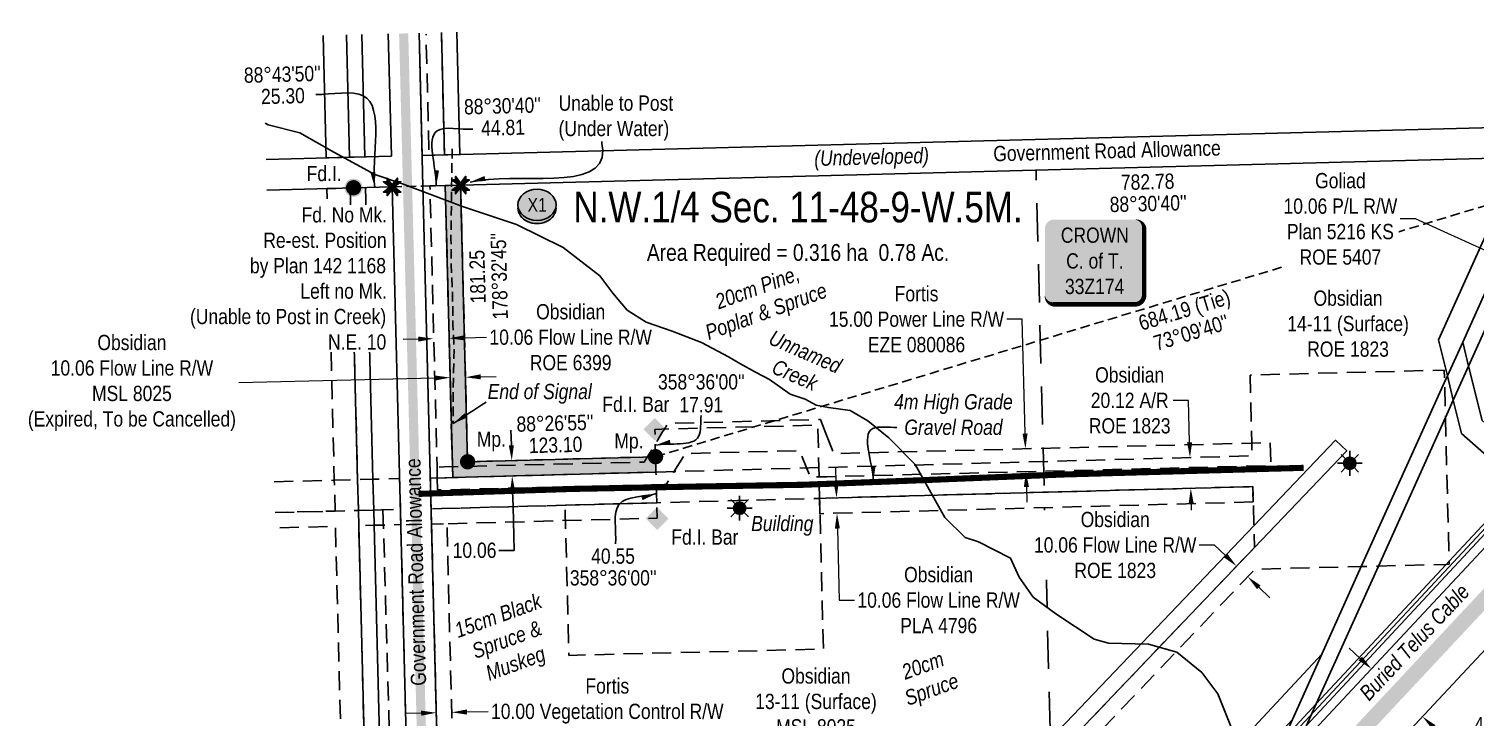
# Model space of a CAD drawing. Extents: x 618425 to 620399, y 5887713 to 5889669.
# Drawn here: x 618791 to 619737, y 5888323 to 5888773 of the extents above; entities that cross this region are included whole.
import ezdxf
from ezdxf.enums import TextEntityAlignment as Align

# ---------------------------------------------------------------- set-up
doc = ezdxf.new("R2010")
doc.units = 0
doc.header["$LTSCALE"] = 5
doc.header["$PDMODE"] = 34
doc.header["$PDSIZE"] = 0.03
for name, pattern in [('foc-ACCESSROAD', [3.75, 2.5, -1.25]), ('foc-FLOWLINE', [3.75, 2.5, -1.25]), ('foc-LSD', [8, 5, -3]), ('foc-TIELINE', [1.875, 1.25, -0.625]), ('UG_PIPE', [1.875, 1.25, -0.625])]:
    doc.linetypes.add(name, pattern=pattern)
doc.layers.get('Defpoints').update_dxf_attribs({"color": 9})
for name, color, linetype in [('AS-OWNER', 7, 'Continuous'), ('AS-PIPE-UG', 44, 'UG_PIPE'), ('AS-PIPE-UG-T', 44, 'Continuous'), ('AS-POWER', 104, 'foc-POWER'), ('AS-ROADS', 254, 'Continuous'), ('AS-TELUS', 224, 'foc-TEL'), ('C-FLOWLINE', 13, 'foc-FLOWLINE'), ('C-RW', 13, 'Continuous'), ('C-SYMBOL', 7, 'Continuous'), ('C-WS', 13, 'foc-ACCESSROAD'), ('C-WS-S', 8, 'Continuous'), ('F-EZE', 190, 'foc-FLOWLINE'), ('F-RW', 190, 'Continuous'), ('L-AREAREQUIRED', 7, 'Continuous'), ('L-BD', 7, 'Continuous'), ('L-MON', 1, 'Continuous'), ('L-ROAD-T', 7, 'Continuous'), ('L-SEC', 7, 'Continuous'), ('L-SECTION-LSD', 7, 'foc-LSD'), ('L-TIE', 7, 'foc-TIELINE'), ('L-TITLEDB', 4, 'Continuous'), ('L-TITLEDB-T', 4, 'Continuous'), ('P-CROSSINGS', 250, 'Continuous'), ('P-PROPOSED', 10, 'Continuous'), ('P-PROPOSED-H', 21, 'Continuous'), ('T-BUSH-T', 110, 'Continuous'), ('T-WATER', 160, 'Continuous'), ('T-WATER-T', 170, 'Continuous')]:
    doc.layers.add(name, color=color, linetype=linetype)
doc.layers.add('AS-STRUCTURE', color=7, linetype='Continuous', lineweight=30, true_color=0x595959)
doc.layers.add('AS-STRUCTURE-H', color=7, linetype='Continuous', true_color=0xa8a8a8)
doc.layers.add('AS-STRUCTURE-T', color=7, linetype='Continuous', true_color=0x454545)
for name, color, linetype, lineweight in [('C-FLOWLINE-T', 13, 'Continuous', 9), ('C-RW-T', 13, 'Continuous', 9), ('C-WS-T', 13, 'Continuous', 9), ('F-EZE-T', 190, 'Continuous', 9), ('F-RW-T', 190, 'Continuous', 9), ('T-TEXT', 48, 'Continuous', 18)]:
    doc.layers.add(name, color=color, linetype=linetype, lineweight=lineweight)
doc.styles.add('100L', font='ARIALN.TTF', dxfattribs={"height": 11})
doc.styles.add('175L', font='ARIALN.TTF', dxfattribs={"height": 20})
doc.styles.add('80', font='ARIALN.TTF', dxfattribs={"height": 10})
doc.styles.add('80CG', font='ARIALN.TTF', dxfattribs={"height": 10})
doc.styles.add('80L', font='ARIALN.TTF', dxfattribs={"height": 10})
doc.styles.add('80LS', font='ARIALNI.TTF', dxfattribs={"height": 10})
doc.styles.add('Crossing', font='ARIALN.TTF', dxfattribs={"height": 10})
doc.styles.add('foc-LtypeFont', font='ARIALN.TTF', dxfattribs={"height": 7.35})
doc.linetypes.add('foc-POWER', pattern='A,6,-1,["P",foc-LtypeFont,S=0.2,R=0,X=-0.625,Y=-0.75],-1.24,4', length=12.24)
doc.linetypes.add('foc-POWER-NOLINE', pattern='A,0,-4,["P",foc-LtypeFont,S=0.2,R=0,X=-0.625,Y=-0.75],-8.24', length=12.24)
doc.linetypes.add('foc-TEL', pattern='A,2,-1,["T",foc-LtypeFont,S=0.2,R=0,X=-0.425,Y=-0.75],-1.24,8', length=12.24)
doc.linetypes.add('foc-TOPO-flowdirection-NOLINE', pattern='A,0,[">",foc-LtypeFont,S=0.3,R=0,X=0,Y=-0.945],-20,[">",foc-LtypeFont,S=0.3,R=0,X=0,Y=-0.945],0', length=20)
doc.dimstyles.new('Compass 5 000', dxfattribs={"dimscale": 5, "dimtxt": 9, "dimasz": 2, "dimexe": 0.2, "dimexo": 0.0625, "dimgap": 0.5, "dimtad": 0, "dimtih": 1, "dimtoh": 1, "dimzin": 0, "dimdsep": 46, "dimtxsty": '80CG', "dimcen": 0.1, "dimse1": 1, "dimse2": 1, "dimclrd": 256, "dimclrt": 256, "dimaunit": 1, "dimadec": 4, "dimazin": 0, "dimtfac": 0.06, "dimtofl": 0, "dimtmove": 0, "dimatfit": 1, "dimfxl": 0.2, "dimtolj": 1, "dimtzin": 0, "dimlwd": -1, "dimarcsym": 0})

# ---------------------------------------------------------------- blocks, each defined once
blk = doc.blocks.new('*D427')
at = {"layer": 'C-FLOWLINE-T', "transparency": 16777216}
for p, q in [((619549.8, 5888529.93), (619539.8, 5888529.93)), ((619550.5, 5888502.51), (619549.8, 5888529.93)), ((619551.52, 5888462.4), (619551.77, 5888452.4))]:
    blk.add_line(p, q, dxfattribs=at)
for points in [[(619552.17, 5888502.56), (619548.83, 5888502.47), (619550.75, 5888492.52)], [(619553.19, 5888462.44), (619549.85, 5888462.35), (619551.27, 5888472.39)]]:
    blk.add_solid(points, dxfattribs=at)
at = {"layer": 'Defpoints', "color": 0, "transparency": 16777216}
for p in [(619550.75, 5888492.52), (619558.1, 5888492.7), (619558.62, 5888472.58)]:
    blk.add_point(p, dxfattribs=at)
at = {"layer": 'C-FLOWLINE-T', "transparency": 16777216, "insert": (619511.27, 5888529.93), "char_height": 10, "attachment_point": 5, "style": '80CG'}
blk.add_mtext('\\A1;Obsidian\\P20.12 A/R\\PROE 1823', dxfattribs=at)
blk = doc.blocks.new('*D428')
at = {"layer": 'C-FLOWLINE-T', "transparency": 16777216}
for p, q in [((619566.79, 5888435.26), (619556.79, 5888435.26)), ((619574.02, 5888428.35), (619566.79, 5888435.26)), ((619595.78, 5888407.59), (619603.02, 5888400.69))]:
    blk.add_line(p, q, dxfattribs=at)
for points in [[(619575.17, 5888429.56), (619572.87, 5888427.15), (619581.26, 5888421.45)], [(619596.93, 5888408.8), (619594.63, 5888406.38), (619588.55, 5888414.49)]]:
    blk.add_solid(points, dxfattribs=at)
at = {"layer": 'Defpoints', "color": 0, "transparency": 16777216}
for p in [(619581.26, 5888421.45), (619540.68, 5888378.92), (619547.97, 5888371.96)]:
    blk.add_point(p, dxfattribs=at)
at = {"layer": 'C-FLOWLINE-T', "transparency": 16777216, "insert": (619501.79, 5888435.26), "char_height": 10, "attachment_point": 5, "style": '80CG', "bg_fill": 3, "box_fill_scale": 1.1, "bg_fill_color": 256, "bg_fill_true_color": 13158600, "bg_fill_transparency": 0}
blk.add_mtext('\\A1;Obsidian\\P10.06 Flow Line R/W\\PROE 1823', dxfattribs=at)
blk = doc.blocks.new('*D438')
at = {"layer": 'Defpoints', "color": 0, "transparency": 16777216}
for p in [(619067.49, 5888325.7), (619059.83, 5888232.81), (619069.84, 5888233.06)]:
    blk.add_point(p, dxfattribs=at)
at = {"layer": 'F-EZE-T', "transparency": 16777216}
for p, q in [((619047.49, 5888325.19), (619037.49, 5888324.94)), ((619077.48, 5888325.95), (619091.41, 5888326.3))]:
    blk.add_line(p, q, dxfattribs=at)
for points in [[(619047.44, 5888326.86), (619047.53, 5888323.52), (619057.48, 5888325.44)], [(619077.44, 5888327.62), (619077.52, 5888324.28), (619067.49, 5888325.7)]]:
    blk.add_solid(points, dxfattribs=at)
at = {"layer": 'F-EZE-T', "transparency": 16777216, "insert": (619169.34, 5888326.3), "char_height": 10, "attachment_point": 5, "style": '80CG', "bg_fill": 3, "box_fill_scale": 1.1, "bg_fill_color": 256, "bg_fill_true_color": 13158600, "bg_fill_transparency": 0}
blk.add_mtext('\\A1;Fortis\\P10.00 Vegetation Control R/W\\PEZE 870566', dxfattribs=at)
blk = doc.blocks.new('*D440')
at = {"layer": 'Defpoints', "color": 0, "transparency": 16777216}
for p in [(619383.78, 5888496.78), (619443.02, 5888498.26), (619384.16, 5888481.79)]:
    blk.add_point(p, dxfattribs=at)
at = {"layer": 'F-RW-T', "transparency": 16777216}
for p, q in [((619440.9, 5888583.07), (619430.9, 5888583.07)), ((619442.77, 5888508.25), (619440.9, 5888583.07)), ((619443.64, 5888473.27), (619443.89, 5888463.27))]:
    blk.add_line(p, q, dxfattribs=at)
for points in [[(619444.44, 5888508.3), (619441.1, 5888508.21), (619443.02, 5888498.26)], [(619445.31, 5888473.31), (619441.98, 5888473.23), (619443.39, 5888483.27)]]:
    blk.add_solid(points, dxfattribs=at)
at = {"layer": 'F-RW-T', "transparency": 16777216, "insert": (619371.76, 5888583.07), "char_height": 10, "attachment_point": 5, "style": '80CG'}
blk.add_mtext('\\A1;Fortis\\P15.00 Power Line R/W\\PEZE 080086', dxfattribs=at)
blk = doc.blocks.new('*D441')
at = {"layer": 'Defpoints', "color": 0, "transparency": 16777216}
for p in [(619754.25, 5888623.5), (619735.94, 5888582.92), (619745.08, 5888578.8)]:
    blk.add_point(p, dxfattribs=at)
at = {"layer": 'F-RW-T', "transparency": 16777216}
for p, q in [((619698.28, 5888648.76), (619688.28, 5888648.76)), ((619745.13, 5888627.62), (619698.28, 5888648.76)), ((619772.5, 5888615.27), (619781.62, 5888611.15))]:
    blk.add_line(p, q, dxfattribs=at)
for points in [[(619745.82, 5888629.14), (619744.45, 5888626.1), (619754.25, 5888623.5)], [(619773.19, 5888616.79), (619771.82, 5888613.75), (619763.39, 5888619.38)]]:
    blk.add_solid(points, dxfattribs=at)
at = {"layer": 'F-RW-T', "transparency": 16777216, "insert": (619649.19, 5888648.76), "char_height": 10, "attachment_point": 5, "style": '80CG', "bg_fill": 3, "box_fill_scale": 1.1, "bg_fill_color": 256, "bg_fill_true_color": 13158600, "bg_fill_transparency": 0}
blk.add_mtext('\\A1;Goliad\\P10.06 P/L R/W\\PPlan 5216 KS\\PROE 5407', dxfattribs=at)
blk = doc.blocks.new('*U455')
h = blk.add_hatch(color=255)
edge = h.paths.add_edge_path()
edge.add_line((-26.5, -28.5), (26.5, -28.5))
edge.add_arc((26.5, -22.5), 6, 270, 360)
edge.add_line((32.5, -22.5), (32.5, 21))
edge.add_arc((26.5, 21), 6, 0, 90)
edge.add_line((26.5, 27), (-26.5, 27))
edge.add_arc((-26.5, 21), 6, 90, 180)
edge.add_line((-32.5, 21), (-32.5, -22.5))
edge.add_arc((-26.5, -22.5), 6, 180, 270)
at = {"color": 14, "flags": 128}
blk.add_lwpolyline([(-26.5, -28.5, 3, 3, 0), (26.5, -28.5, 3, 3, 0.414214), (32.5, -22.5, 3, 3, 0), (32.5, 21, 3, 0, 0.414214), (26.5, 27, 0, 0, 0), (-26.5, 27, 0, 0, 0.414214), (-32.5, 21, 0, 0, 0), (-32.5, -22.5, 0, 3, 0.414214)], format="xyseb", close=True, dxfattribs=at)
at = {"color": 14, "style": '80'}
blk.add_attdef('ENTER_TEXT_001', (-26.85, -4.92), '', height=10, dxfattribs=at)
blk = doc.blocks.new('*D452')
at = {"layer": 'C-FLOWLINE-T', "transparency": 16777216}
for p, q in [((619045.62, 5888570.09), (619035.62, 5888569.83)), ((619075.81, 5888570.9), (619090.37, 5888571.28))]:
    blk.add_line(p, q, dxfattribs=at)
for points in [[(619045.57, 5888571.76), (619045.66, 5888568.43), (619055.61, 5888570.36)], [(619075.76, 5888572.56), (619075.85, 5888569.23), (619065.81, 5888570.63)]]:
    blk.add_solid(points, dxfattribs=at)
at = {"layer": 'Defpoints', "color": 0, "transparency": 16777216}
for p in [(619065.81, 5888570.63), (619055.75, 5888565.21), (619065.95, 5888565.48)]:
    blk.add_point(p, dxfattribs=at)
at = {"layer": 'C-FLOWLINE-T', "transparency": 16777216, "insert": (619145.37, 5888571.28), "char_height": 10, "attachment_point": 5, "style": '80CG'}
blk.add_mtext('\\A1;Obsidian\\P10.06 Flow Line R/W\\PROE 6399', dxfattribs=at)
blk = doc.blocks.new('PLIA')
at = {"color": 255, "const_width": 1}
blk.add_lwpolyline([(-0.5, 0, 1), (0.5, 0, 1)], format="xyb", close=True, dxfattribs=at)
blk = doc.blocks.new('PLIAA')
blk.add_blockref('PLIA', (0, 0))
blk = doc.blocks.new('PLIB')
at = {"color": 1}
blk.add_circle((0, 0), 0.8, dxfattribs=at)
blk = doc.blocks.new('PLIBB')
blk.add_blockref('PLIB', (0, 0))
blk = doc.blocks.new('PLICC')
for name in ['PLIAA', 'PLIBB']:
    blk.add_blockref(name, (0, 0))
blk = doc.blocks.new('PLI')
blk.add_blockref('PLICC', (0, 0))
blk = doc.blocks.new('TEMP')
h = blk.add_hatch(color=255)
h.dxf.hatch_style = 1
h.paths.add_polyline_path([(0, 0.25), (-0.67, 1.15), (-0.67, 0.67), (-1.15, 0.67), (-0.25, 0), (-1.15, -0.67), (-0.67, -0.67), (-0.67, -1.15), (0, -0.25), (0.67, -1.15), (0.67, -0.67), (1.15, -0.67), (0.25, 0), (1.15, 0.67), (0.67, 0.67), (0.67, 1.15)])
h.paths.add_polyline_path([(0.57, 0.85), (0.57, 0.57), (0.85, 0.57), (0.08, 0), (0.85, -0.57), (0.57, -0.57), (0.57, -0.85), (0, -0.08), (-0.57, -0.85), (-0.57, -0.57), (-0.85, -0.57), (-0.08, 0), (-0.85, 0.57), (-0.57, 0.57), (-0.57, 0.85), (0, 0.08)], flags=16)
h = blk.add_hatch(color=1)
h.dxf.hatch_style = 1
h.paths.add_polyline_path([(0, 0.08), (-0.57, 0.85), (-0.57, 0.57), (-0.85, 0.57), (-0.08, 0), (-0.85, -0.57), (-0.57, -0.57), (-0.57, -0.85), (0, -0.08), (0.57, -0.85), (0.57, -0.57), (0.85, -0.57), (0.08, 0), (0.85, 0.57), (0.57, 0.57), (0.57, 0.85)])
at = {"color": 1}
for p, q in [((-0.08, 0), (0.08, 0)), ((0, 0.08), (0, -0.08))]:
    blk.add_line(p, q, dxfattribs=at)
at = {"color": 255, "flags": 128}
blk.add_lwpolyline([(-0.25, 0), (-1.15, 0.67), (-0.67, 0.67), (-0.67, 1.15), (0, 0.25), (0.67, 1.15), (0.67, 0.67), (1.15, 0.67), (0.25, 0), (1.15, -0.67), (0.67, -0.67), (0.67, -1.15), (0, -0.25), (-0.67, -1.15), (-0.67, -0.67), (-1.15, -0.67)], close=True, dxfattribs=at)
at = {"color": 1, "flags": 128}
blk.add_lwpolyline([(-0.08, 0), (-0.85, 0.57), (-0.57, 0.57), (-0.57, 0.85), (0, 0.08), (0.57, 0.85), (0.57, 0.57), (0.85, 0.57), (0.08, 0), (0.85, -0.57), (0.57, -0.57), (0.57, -0.85), (0, -0.08), (-0.57, -0.85), (-0.57, -0.57), (-0.85, -0.57)], close=True, dxfattribs=at)
blk = doc.blocks.new('SMONA')
blk.add_hatch(color=255).paths.add_polyline_path([(0, -1.49), (1.49, 0), (0, 1.49), (-1.49, 0)])
blk = doc.blocks.new('SMONAA')
blk.add_blockref('SMONA', (0, 0))
blk = doc.blocks.new('SMONB')
at = {"color": 1}
blk.add_solid([(0, 1.2), (1.2, 0), (-1.2, 0), (0, -1.2)], dxfattribs=at)
blk = doc.blocks.new('SMONBB')
blk.add_blockref('SMONB', (0, 0))
blk = doc.blocks.new('SMONCC')
for name in ['SMONAA', 'SMONBB']:
    blk.add_blockref(name, (0, 0))
blk = doc.blocks.new('FDIBAR')
blk.add_blockref('SMONCC', (0, 0))
blk = doc.blocks.new('*D456')
at = {"layer": 'Defpoints', "color": 0, "transparency": 16777216}
for p in [(619687.02, 5888372.86), (619720.47, 5888341.6), (619702.99, 5888322.89)]:
    blk.add_point(p, dxfattribs=at)
at = {"layer": 'L-TITLEDB-T', "transparency": 16777216}
for p, q in [((619662.22, 5888360.98), (619654.92, 5888367.81)), ((619710.29, 5888316.06), (619717.6, 5888309.24)), ((619717.6, 5888309.24), (619727.6, 5888309.24))]:
    blk.add_line(p, q, dxfattribs=at)
for points in [[(619663.36, 5888362.2), (619661.09, 5888359.76), (619669.53, 5888354.15)], [(619711.43, 5888317.28), (619709.15, 5888314.85), (619702.99, 5888322.89)]]:
    blk.add_solid(points, dxfattribs=at)
at = {"layer": 'L-TITLEDB-T', "transparency": 16777216, "insert": (619766.35, 5888309.24), "char_height": 10, "attachment_point": 5, "style": '80CG'}
blk.add_mtext('\\A1;45.72 Road\\PPlan 772 2299', dxfattribs=at)
blk = doc.blocks.new('*D458')
at = {"layer": 'Defpoints', "color": 0, "transparency": 16777216}
for p in [(619105.32, 5888490.51), (619105.59, 5888480.46), (619107.08, 5888480.5)]:
    blk.add_point(p, dxfattribs=at)
at = {"layer": 'L-TITLEDB-T', "transparency": 16777216}
for p, q in [((619106.54, 5888500.55), (619106.27, 5888510.55)), ((619107.35, 5888470.51), (619107.62, 5888460.51)), ((619108.4, 5888431.76), (619107.62, 5888460.51)), ((619098.4, 5888431.76), (619108.4, 5888431.76))]:
    blk.add_line(p, q, dxfattribs=at)
for points in [[(619108.2, 5888500.6), (619104.87, 5888500.51), (619106.81, 5888490.55)], [(619109.02, 5888470.55), (619105.68, 5888470.46), (619107.08, 5888480.5)]]:
    blk.add_solid(points, dxfattribs=at)
at = {"layer": 'L-TITLEDB-T', "transparency": 16777216, "insert": (619082.45, 5888431.76), "char_height": 10, "attachment_point": 5, "style": '80CG'}
blk.add_mtext('\\A1;10.06', dxfattribs=at)
blk = doc.blocks.new('xing2')
h = blk.add_hatch(color=50)
h.dxf.hatch_style = 1
edge = h.paths.add_edge_path()
edge.add_ellipse((0, 0), major_axis=(-12.5, 0), ratio=0.816297, start_angle=0, end_angle=360)
h = blk.add_hatch(color=250)
h.dxf.hatch_style = 1
edge = h.paths.add_edge_path()
edge.add_ellipse((0, -2.05), major_axis=(-12.5, 0), ratio=0.816297, start_angle=0, end_angle=180)
edge.add_line((12.5, -2.05), (12.5, 0))
edge.add_ellipse((0, 0), major_axis=(-12.5, 0), ratio=0.816297, start_angle=0, end_angle=180, ccw=False)
edge.add_line((-12.5, 0), (-12.5, -2.05))
at = {"color": 250}
blk.add_ellipse((0, 0), major_axis=(-12.5, 0), ratio=0.816297, dxfattribs=at)
blk.add_ellipse((0, -2.05), major_axis=(-12.5, 0), ratio=0.816297, start_param=0, end_param=3.141593, dxfattribs=at)
at = {"color": 250, "style": 'Crossing'}
blk.add_attdef('CROSSING', text='', height=9, dxfattribs=at).set_placement((0.09, 0.02), align=Align.MIDDLE_CENTER)
at = {"color": 250, "style": 'Crossing', "flags": 1}
for tag, p in [('OWNER', (0.09, -12.49)), ('DESCRIPTION', (0.09, -25.77)), ('LOCATION', (0.09, -39.3)), ('DWG_REF', (0.09, -52.84))]:
    blk.add_attdef(tag, text='', height=9, dxfattribs=at).set_placement(p, align=Align.MIDDLE_CENTER)
blk = doc.blocks.new('*D479')
at = {"layer": 'C-RW-T', "transparency": 16777216}
for p, q in [((619319.12, 5888476.13), (619318.85, 5888486.12)), ((619319.94, 5888446.08), (619321.21, 5888399.15)), ((619321.21, 5888399.15), (619331.21, 5888399.15))]:
    blk.add_line(p, q, dxfattribs=at)
for points in [[(619320.79, 5888476.17), (619317.46, 5888476.08), (619319.39, 5888466.13)], [(619321.6, 5888446.13), (619318.27, 5888446.04), (619319.67, 5888456.08)]]:
    blk.add_solid(points, dxfattribs=at)
at = {"layer": 'Defpoints', "color": 0, "transparency": 16777216}
for p in [(619341.49, 5888466.73), (619319.67, 5888456.08), (619341.76, 5888456.68)]:
    blk.add_point(p, dxfattribs=at)
at = {"layer": 'C-RW-T', "transparency": 16777216, "insert": (619386.21, 5888399.15), "char_height": 10, "attachment_point": 5, "style": '80CG'}
blk.add_mtext('\\A1;Obsidian\\P10.06 Flow Line R/W\\PPLA 4796', dxfattribs=at)
blk = doc.blocks.new('*D480')
at = {"layer": 'C-WS-T', "transparency": 16777216}
for p, q in [((619056.47, 5888544.61), (618928.11, 5888541.35)), ((619086.52, 5888545.38), (619096.52, 5888545.63))]:
    blk.add_line(p, q, dxfattribs=at)
for points in [[(619056.43, 5888546.28), (619056.52, 5888542.95), (619066.47, 5888544.87)], [(619086.48, 5888547.04), (619086.56, 5888543.71), (619076.52, 5888545.12)]]:
    blk.add_solid(points, dxfattribs=at)
at = {"layer": 'Defpoints', "color": 0, "transparency": 16777216}
for p in [(619066.3, 5888551.8), (619076.35, 5888552.05), (619066.47, 5888544.87)]:
    blk.add_point(p, dxfattribs=at)
at = {"layer": 'C-WS-T', "transparency": 16777216, "insert": (618858.17, 5888541.35), "char_height": 10, "attachment_point": 5, "style": '80CG'}
blk.add_mtext('\\A1;Obsidian\\P10.06 Flow Line R/W\\PMSL 8025\\P(Expired, To be Cancelled)', dxfattribs=at)
blk = doc.blocks.new('GAS')
h = blk.add_hatch(color=255)
h.dxf.hatch_style = 1
edge = h.paths.add_edge_path()
edge.add_arc((0, 0), 0.9, 0, 360)
for p, q in [((-0.81, 0), (-1.62, 0)), ((-0.57, 0.57), (-1.14, 1.14)), ((0, 0.81), (0, 1.62)), ((0.57, 0.57), (1.14, 1.14)), ((1.62, 0), (0.81, 0)), ((-0.57, -0.57), (-1.14, -1.14)), ((0, -0.81), (0, -1.62)), ((1.14, -1.14), (0.57, -0.57))]:
    blk.add_line(p, q)
blk.add_circle((0, 0), 0.8)
blk = doc.blocks.new('fdia')
at = {"color": 255, "const_width": 1}
blk.add_lwpolyline([(-0.5, 0, 1), (0.5, 0, 1)], format="xyb", close=True, dxfattribs=at)
blk = doc.blocks.new('Fdiaa')
blk.add_blockref('fdia', (0, 0))
blk = doc.blocks.new('fdib')
at = {"color": 1, "const_width": 1.6}
blk.add_lwpolyline([(-0.4, 0, 1), (0.4, 0, 1)], format="xyb", close=True, dxfattribs=at)
at = {"color": 1}
blk.add_circle((0, 0), 0.8, dxfattribs=at)
blk = doc.blocks.new('Fdibb')
blk.add_blockref('fdib', (0, 0))
blk = doc.blocks.new('fdicc')
for name in ['Fdibb', 'Fdiaa']:
    blk.add_blockref(name, (0, 0))
blk = doc.blocks.new('FDI')
blk.add_blockref('fdicc', (0, 0))

msp = doc.modelspace()

# ---------------------------------------------------------------- hatches: boundary and pattern name
at = {"layer": 'AS-STRUCTURE-H'}
h = msp.add_hatch(color=256, dxfattribs=at)
h.dxf.hatch_style = 1
h.paths.add_polyline_path([(619254.747, 5888457.57), (619253.99, 5888460.506), (619256.896, 5888461.197), (619257.653, 5888458.261)])
at = {"layer": 'P-PROPOSED-H'}
h = msp.add_hatch(color=256, dxfattribs=at)
h.dxf.hatch_style = 1
h.paths.add_polyline_path([(619063.279, 5888670.643), (619068.132, 5888479.447), (619201.188, 5888483.051), (619200.943, 5888493.104), (619077.929, 5888489.773), (619073.332, 5888670.904)])

# ---------------------------------------------------------------- linework, layer by layer
at = {"layer": 'AS-PIPE-UG', "flags": 128}
msp.add_lwpolyline([(619067.771, 5888694.672), (619066.978, 5888635.766), (619067.235, 5888618.634), (619068.07, 5888598.422), (619068.319, 5888579.447), (619069.038, 5888563.764), (619068.642, 5888549.04), (619068.482, 5888536.794), (619068.343, 5888517.529), (619068.538, 5888514.745)], dxfattribs=at)
at = {"layer": 'AS-POWER', "linetype": 'foc-POWER-NOLINE', "flags": 128}
msp.add_lwpolyline([(619071.591, 5887766.792), (619069.077, 5887865.833), (619048.659, 5888670.263), (619046.103, 5888770.448)], dxfattribs=at)
at = {"layer": 'AS-ROADS', "flags": 128}
for points, const_width in [([(619036.051, 5888770.169), (619038.083, 5888690.102), (619059.022, 5887865.662), (619061.539, 5887766.525)], 5.998), ([(619153.516, 5887768.918), (619234.04, 5887855.123), (619307.283, 5887933.233), (619317.547, 5887944.204), (619413.362, 5888046.465), (619442.458, 5888077.524), (619452.1, 5888087.819), (619491.571, 5888129.965), (619500.931, 5888139.981), (619511.556, 5888151.333), (619614.972, 5888262.279), (619636.271, 5888285.135), (619792.092, 5888451.78), (619802.367, 5888462.769), (619873.71, 5888539.057), (619955.396, 5888626.399)], 9.993), ([(619045.749, 5888468.736), (619145.628, 5888471.975), (619223.061, 5888473.476), (619297.355, 5888474.702), (619366.612, 5888477.36), (619468.163, 5888481.462), (619625.088, 5888485.809)], 4)]:
    msp.add_lwpolyline(points, dxfattribs=dict(at, const_width=const_width))
at = {"layer": 'AS-STRUCTURE', "flags": 128}
msp.add_lwpolyline([(619254.747, 5888457.57), (619253.99, 5888460.506), (619256.896, 5888461.197), (619257.653, 5888458.261)], close=True, dxfattribs=at)
at = {"layer": 'AS-TELUS', "flags": 128}
msp.add_lwpolyline([(619110.618, 5887767.805), (619121.466, 5887779.395), (619204.789, 5887868.666), (619284.984, 5887954.196), (619383.961, 5888059.945), (619480.386, 5888162.978), (619613.77, 5888306.537), (619768.632, 5888472.789), (619858.443, 5888569.353), (619954.262, 5888672.259)], dxfattribs=at)
at = {"layer": 'C-FLOWLINE', "flags": 128}
for points in [[(619060.735, 5888770.839), (619062.768, 5888690.749), (619052.715, 5888690.488), (619050.706, 5888769.656)], [(618951.83, 5888456.529), (618991.155, 5888457.527), (618990.644, 5888477.652), (618985.799, 5888668.629), (619001.052, 5888669.025), (619005.889, 5888478.039), (619006.399, 5888457.915), (619016.452, 5888458.169), (619021.631, 5888458.301), (619033.912, 5888458.613), (619034.166, 5888448.609), (619021.885, 5888448.298), (619016.706, 5888448.164), (619006.652, 5888447.904), (619016.05, 5888076.821), (619016.56, 5888056.695), (619019.471, 5887941.771), (619004.227, 5887941.387), (619001.57, 5888046.307), (619001.317, 5888056.309), (619000.807, 5888076.433), (618991.409, 5888447.51), (618952.085, 5888446.493)]]:
    msp.add_lwpolyline(points, dxfattribs=at)
for points in [[(619067.946, 5888486.763), (619068.132, 5888479.447), (619058.079, 5888479.175), (619057.892, 5888486.522), (619053.226, 5888670.382), (619063.279, 5888670.643), (619067.946, 5888486.763)], [(619592.139, 5888463.458), (619308.532, 5888455.778), (619308.301, 5888465.831), (619591.867, 5888473.511), (619592.139, 5888463.458)], [(619062.06, 5888449.103), (619054.278, 5888448.892), (619054.023, 5888458.945), (619201.68, 5888462.944), (619201.925, 5888452.891), (619062.06, 5888449.103)]]:
    msp.add_lwpolyline(points, close=True, dxfattribs=at)
at = {"layer": 'C-RW'}
for points in [[(618998.558, 5888769.187), (619000.552, 5888689.118), (618985.308, 5888688.75), (618983.315, 5888768.782)], [(619070.807, 5888771.107), (619072.838, 5888691.011), (619062.768, 5888690.749), (619060.735, 5888770.839)]]:
    msp.add_lwpolyline(points, dxfattribs=at)
msp.add_lwpolyline([(619276.672, 5888052.082), (619268.733, 5888049.07), (619268.466, 5888059.563), (619296.494, 5888137.487), (619592.588, 5888447.813), (619646.093, 5888503.891), (619653.328, 5888496.987), (619592.897, 5888433.651), (619310.663, 5888137.844), (619305.186, 5888132.102), (619276.672, 5888052.082)], close=True, dxfattribs=at)
at = {"layer": 'C-WS', "flags": 128}
for points in [[(619073.332, 5888670.904), (619077.929, 5888489.773), (619200.943, 5888493.104), (619200.505, 5888511.004), (619307.109, 5888513.758), (619310.755, 5888367.142), (619144.166, 5888363.034), (619141.693, 5888461.319), (619201.68, 5888462.944), (619201.188, 5888483.051), (619068.132, 5888479.447), (619063.279, 5888670.643), (619073.332, 5888670.904)], [(619717.953, 5888518.723), (619720.341, 5888424.645), (619720.392, 5888422.647), (619718.433, 5888422.597), (619674.047, 5888421.47), (619662.879, 5888421.187), (619593.258, 5888419.421), (619324.894, 5888138.205), (619310.663, 5888137.844), (619592.897, 5888433.651), (619592.588, 5888447.813), (619592.155, 5888462.861), (619591.867, 5888473.511), (619308.301, 5888465.831), (619201.68, 5888462.944), (619054.023, 5888458.945), (619053.512, 5888479.052), (619201.188, 5888483.051), (619307.801, 5888485.938), (619591.374, 5888493.618), (619591.157, 5888502.206), (619590.031, 5888546.553), (619717.165, 5888549.78), (619717.366, 5888541.864), (619717.953, 5888518.723)]]:
    msp.add_lwpolyline(points, close=True, dxfattribs=at)
msp.add_lwpolyline([(618951.32, 5888476.654), (618990.644, 5888477.652), (619005.889, 5888478.039), (619015.942, 5888478.294), (619033.401, 5888478.737), (619033.911, 5888458.661), (619043.586, 5888077.472), (619033.338, 5888077.252), (619022.509, 5888458.328), (619016.452, 5888458.169), (619006.399, 5888457.915), (618991.155, 5888457.527), (618951.83, 5888456.529)], dxfattribs=at)
at = {"layer": 'F-EZE', "flags": 128}
for points in [[(619312.359, 5888508.348), (619317.58, 5888495.122), (619598.024, 5888502.131), (619603.279, 5888502.263), (619603.653, 5888487.274), (619313.083, 5888480.009), (619302.158, 5888479.736), (619299.922, 5888485.402), (619295.317, 5888497.069), (619220.346, 5888495.177), (619212.99, 5888483.2), (619207.892, 5888474.901), (619206.494, 5888474.867), (619058.279, 5888471.297), (619058.079, 5888479.175), (619057.898, 5888486.287), (619062.564, 5888486.399), (619072.855, 5888486.647), (619193.428, 5888489.551), (619195.429, 5888492.81), (619205.564, 5888509.312), (619206.714, 5888511.184), (619208.99, 5888514.89), (619308.782, 5888517.408), (619310.133, 5888513.986), (619312.359, 5888508.348)], [(619073.77, 5888077.981), (619063.7, 5888077.726), (619054.278, 5888448.892), (619064.354, 5888449.147), (619073.77, 5888077.981)]]:
    msp.add_lwpolyline(points, close=True, dxfattribs=at)
at = {"layer": 'F-RW'}
for points in [[(619008.608, 5888769.454), (619010.606, 5888689.384), (619000.552, 5888689.142), (618998.558, 5888769.187)], [(619016.05, 5888076.821), (619006.652, 5888447.904), (619006.399, 5888457.915), (619005.889, 5888478.039), (619001.052, 5888669.025), (619011.105, 5888669.287), (619015.942, 5888478.294), (619016.452, 5888458.169), (619016.706, 5888448.164), (619026.104, 5888077.077)]]:
    msp.add_lwpolyline(points, dxfattribs=at)
for points in [[(619619.566, 5888300.728), (619598.256, 5888277.86), (619605.517, 5888293.98), (619611.939, 5888308.24), (619617.748, 5888321.135), (619636.967, 5888363.799), (619662.879, 5888421.187), (619717.366, 5888541.864), (619719.211, 5888545.953), (619729.228, 5888568.051), (619784.16, 5888689.805), (619795.314, 5888690.089), (619733.142, 5888552.364), (619723.102, 5888530.127), (619717.953, 5888518.723), (619674.047, 5888421.47), (619633.337, 5888331.303), (619626.915, 5888317.043), (619619.566, 5888300.728)], [(619785.676, 5888478.376), (619775.4, 5888467.388), (619770.593, 5888471.36), (619766.803, 5888474.493), (619728.459, 5888508.34), (619723.102, 5888530.127), (619719.211, 5888545.953), (619713.455, 5888569.524), (619767.492, 5888689.382), (619784.16, 5888689.805), (619729.228, 5888568.051), (619733.142, 5888552.364), (619742.036, 5888516.715), (619777.22, 5888485.806), (619780.973, 5888482.509), (619785.676, 5888478.376)], [(619494.857, 5888166.932), (619484.235, 5888155.584), (619481.288, 5888160.303), (619478.557, 5888164.683), (619467.73, 5888181.977), (619636.967, 5888363.799), (619617.748, 5888321.135), (619486.568, 5888180.148), (619489.169, 5888176.013), (619491.907, 5888171.627), (619494.857, 5888166.932)]]:
    msp.add_lwpolyline(points, close=True, dxfattribs=at)
at = {"layer": 'F-RW', "flags": 128}
for points in [[(619107.122, 5887767.715), (619108.641, 5887769.339), (619119.639, 5887781.102), (619202.963, 5887870.374), (619283.161, 5887955.906), (619293.428, 5887966.875), (619382.135, 5888061.654), (619411.209, 5888092.719), (619420.842, 5888103.012), (619478.557, 5888164.683), (619489.169, 5888176.013), (619611.939, 5888308.24), (619633.337, 5888331.303), (619718.433, 5888422.597), (619720.341, 5888424.645), (619766.803, 5888474.493), (619777.22, 5888485.806), (619856.612, 5888571.056), (619954.173, 5888675.833)], [(619954.35, 5888668.702), (619856.789, 5888563.939), (619780.973, 5888482.509), (619770.593, 5888471.36), (619626.915, 5888317.043), (619605.517, 5888293.98), (619502.666, 5888183.129), (619491.907, 5888171.627), (619481.288, 5888160.303), (619427.865, 5888103.217), (619418.234, 5888092.925), (619389.166, 5888061.865), (619297.048, 5887963.438), (619286.785, 5887952.473), (619209.971, 5887870.552), (619124.448, 5887778.929), (619114.133, 5887767.896)]]:
    msp.add_lwpolyline(points, dxfattribs=at)
at = {"layer": 'L-SEC'}
for p, q in [((619025.998, 5888769.914), (619028.03, 5888689.846)), ((619048.136, 5888690.369), (619046.103, 5888770.448)), ((619855.042, 5888711.345), (619048.136, 5888690.369)), ((619028.03, 5888689.846), (618945.966, 5888687.713)), ((619048.659, 5888670.263), (619855.565, 5888691.239)), ((618946.476, 5888667.607), (619028.553, 5888669.74)), ((619028.553, 5888669.74), (619048.969, 5887865.407)), ((619069.075, 5887865.917), (619048.659, 5888670.263))]:
    msp.add_line(p, q, dxfattribs=at)
at = {"layer": 'L-SECTION-LSD', "flags": 128}
msp.add_lwpolyline([(619470.261, 5887874.332), (619449.994, 5888680.696)], dxfattribs=at)
at = {"layer": 'L-TIE'}
msp.add_line((619028.553, 5888669.74), (619048.659, 5888670.263), dxfattribs=at)
at = {"layer": 'L-TITLEDB'}
for points in [[(619121.458, 5887768.086), (619129.475, 5887776.657), (619217.355, 5887870.738), (619290.605, 5887948.855), (619300.86, 5887959.816), (619396.686, 5888062.09), (619425.781, 5888093.147), (619435.42, 5888103.439), (619474.883, 5888145.577), (619484.235, 5888155.584), (619494.857, 5888166.932), (619598.256, 5888277.86), (619619.566, 5888300.728), (619775.4, 5888467.388), (619785.676, 5888478.376), (619857.02, 5888554.666), (619954.59, 5888658.992)], [(619956.202, 5888593.796), (619858.642, 5888489.478), (619820.118, 5888448.246), (619809.857, 5888437.266), (619561.19, 5888171.142), (619539.844, 5888148.306), (619519.847, 5888126.88), (619509.262, 5888115.54), (619499.699, 5888105.325), (619490.063, 5888095.032), (619460.981, 5888063.969), (619333.964, 5887928.336), (619323.716, 5887917.391), (619281.527, 5887872.368), (619185.587, 5887769.75)]]:
    msp.add_lwpolyline(points, dxfattribs=at)
at = {"layer": 'T-WATER', "flags": 128}
msp.add_lwpolyline([(619580.755, 5888308.397), (619569.034, 5888337.834), (619558.445, 5888351.701), (619542.043, 5888365.082), (619523.487, 5888370.38), (619497.439, 5888371.071), (619487.957, 5888373.682), (619462.928, 5888390.318), (619448.028, 5888401.137), (619439.027, 5888414.238), (619433.323, 5888426.57), (619412.252, 5888437.272), (619403.522, 5888440.181), (619390.367, 5888453.21), (619370.768, 5888488.074), (619353.539, 5888505.407), (619339.972, 5888516.503), (619328.238, 5888523.39), (619314.083, 5888525.251), (619306.073, 5888526.926), (619298.81, 5888530.835), (619289.124, 5888534), (619275.58, 5888543.541), (619266.296, 5888548.33), (619256.113, 5888554.017), (619248.625, 5888558.506), (619230.954, 5888567.785), (619211.786, 5888575.267), (619194.715, 5888581.254), (619182.435, 5888589.035), (619172.851, 5888600.11), (619164.465, 5888611.483), (619140.388, 5888630.164), (619109.839, 5888645.129), (619074.498, 5888656.802), (619035.18, 5888671.823), (619017.21, 5888677.809), (618990.255, 5888692.475), (618968.092, 5888705.046), (618947.427, 5888710.433), (618945.361, 5888711.528)], dxfattribs=at)
at = {"layer": 'T-WATER', "linetype": 'foc-TOPO-flowdirection-NOLINE', "flags": 128}
msp.add_lwpolyline([(618945.361, 5888711.528), (618947.427, 5888710.433), (618968.092, 5888705.046), (618990.255, 5888692.475), (619017.21, 5888677.809), (619035.18, 5888671.823), (619074.498, 5888656.802), (619109.839, 5888645.129), (619140.388, 5888630.164), (619164.465, 5888611.483), (619172.851, 5888600.11), (619182.435, 5888589.035), (619194.715, 5888581.254), (619211.786, 5888575.267), (619230.954, 5888567.785), (619248.625, 5888558.506), (619256.113, 5888554.017), (619266.296, 5888548.33), (619275.58, 5888543.541), (619289.124, 5888534), (619298.81, 5888530.835), (619306.073, 5888526.926), (619314.083, 5888525.251), (619328.238, 5888523.39), (619339.972, 5888516.503), (619353.539, 5888505.407), (619370.768, 5888488.074), (619390.367, 5888453.21), (619403.522, 5888440.181), (619412.252, 5888437.272), (619433.323, 5888426.57), (619439.027, 5888414.238), (619448.028, 5888401.137), (619462.928, 5888390.318), (619487.957, 5888373.682), (619497.439, 5888371.071), (619523.487, 5888370.38), (619542.043, 5888365.082), (619558.445, 5888351.701), (619569.034, 5888337.834), (619580.755, 5888308.397), (619616.905, 5888290.516), (619651.631, 5888258.697), (619668.115, 5888232.738), (619681.484, 5888221.708)], dxfattribs=at)

# ---------------------------------------------------------------- block references
at = {"layer": 'AS-OWNER'}
ref = msp.add_blockref('*U455', (619488.266, 5888621.349), dxfattribs=at)
ref.add_attrib('ENTER_TEXT_001', 'CROWN', (619466.206, 5888633.122), dxfattribs={"layer": '0', "color": 14, "height": 10, "style": '80'})
ref.add_attrib('ENTER_TEXT_002', 'C. of T.', (619469.702, 5888616.278), dxfattribs={"layer": '0', "color": 14, "height": 10, "style": '80'})
ref.add_attrib('ENTER_TEXT_003', '33Z174', (619468.894, 5888599.57), dxfattribs={"layer": '0', "color": 14, "height": 10, "style": '80'})
at = {"layer": 'C-WS-S', "color": 6, "xscale": 4.99821265, "yscale": 4.99821265, "zscale": 4.99821265}
for p in [(619655.314, 5888488.763), (619255.967, 5888459.381)]:
    msp.add_blockref('GAS', p, dxfattribs=at)
at = {"layer": 'L-MON', "color": 6, "xscale": 4.99821265, "yscale": 4.99821265, "zscale": 4.99821265}
msp.add_blockref('FDI', (619003.268, 5888669.18), dxfattribs=at)
at = {"layer": 'L-MON', "color": 3, "xscale": 4.998212649999989, "yscale": 4.998212649999989, "zscale": 4.998212649999989}
for p in [(619028.553, 5888669.74), (619073.332, 5888670.904)]:
    msp.add_blockref('TEMP', p, dxfattribs=at)
at = {"layer": 'P-CROSSINGS', "xscale": 0.99964253, "yscale": 0.99964253, "zscale": 0.99964253}
msp.add_blockref('xing2', (619123.327, 5888657.96), dxfattribs=at).add_auto_attribs({'CROSSING': 'X1'})

# ---------------------------------------------------------------- texts
at = {"layer": 'AS-STRUCTURE-T', "insert": (619263.2, 5888454.337), "char_height": 9.99643, "attachment_point": 1, "style": '80L'}
msp.add_mtext_dynamic_manual_height_columns('\\pi0.30617;{\\fArial Narrow|b0|i1|c0|p34;Building}', width=40.82988, gutter_width=50, heights=[0], dxfattribs=at)
at = {"layer": 'AS-TELUS', "insert": (619697.652, 5888371.616), "char_height": 10, "width": 97.23506, "attachment_point": 5, "rotation": 46.92239, "style": '80CG'}
msp.add_mtext('\\A1;{\\fArial Narrow|b0|i1|c0|p34;Buried Telus Cable}', dxfattribs=at)
at = {"layer": 'C-SYMBOL', "color": 3, "style": '175L'}
msp.add_text('N.W.1/4 Sec. 11-48-9-W.5M.', height=20, dxfattribs=at).set_placement((619294.188, 5888640.514), align=Align.BOTTOM_CENTER)
at = {"layer": 'C-WS-T', "insert": (619654.218, 5888580.145), "char_height": 10, "width": 78.99495, "attachment_point": 5, "style": '80CG'}
msp.add_mtext('\\A1;Obsidian\\P14-11 (Surface)\\PROE 1823', dxfattribs=at)
at = {"layer": 'L-AREAREQUIRED', "color": 5, "style": '100L'}
msp.add_text('Area Required = 0.316 ha  0.78 Ac.', height=11, dxfattribs=at).set_placement((619294.188, 5888618.014), align=Align.BOTTOM_CENTER)
at = {"layer": 'L-BD', "style": '80L'}
for s, height, rotation, p in [("88°43'50''", 9.9964, 1.4891, (618956.654, 5888743.48)), ('25.30', 9.9964, 1.4891, (618957.024, 5888729.24)), ("88°30'40''", 9.9964, 1.4891, (619100.715, 5888722.81)), ('44.81', 9.9964, 1.4891, (619101.086, 5888708.57)), ('782.78', 9.9964, 1.4891, (619523.006, 5888673.094)), ("88°30'40''", 9.9964, 1.4891, (619523.376, 5888658.854)), ("178°32'45''", 9.99643, 91.454, (619098.594, 5888611.289)), ('181.25', 9.9964, 91.454, (619084.354, 5888610.928)), ('684.19 (Tie)', 9.99643, 16.8392, (619547.416, 5888588.051)), ("73°09'40''", 9.9964, 16.8392, (619551.542, 5888574.417)), ("88°26'55''", 9.9964, 1.5513, (619135.089, 5888515.071)), ('123.10', 9.9964, 1.5513, (619135.475, 5888500.831))]:
    msp.add_text(s, height=height, rotation=rotation, dxfattribs=at).set_placement(p, align=Align.MIDDLE)
for s, height, p in [("358°36'00''", 9.99643, (619230.887, 5888542.114)), ('17.91', 9.9964, (619230.848, 5888527.12)), ('40.55', 9.9964, (619173.093, 5888428.031)), ("358°36'00''", 9.99643, (619173.219, 5888413.787))]:
    msp.add_text(s, height=height, dxfattribs=at).set_placement(p, align=Align.MIDDLE)
at = {"layer": 'L-ROAD-T', "style": '80L'}
msp.add_text('Government Road Allowance', height=9.99643, rotation=1.489099, dxfattribs=at).set_placement((619496.405, 5888693.394), align=Align.MIDDLE_CENTER)
at = {"layer": 'T-BUSH-T', "attachment_point": 2, "rotation": 20, "style": '80LS'}
for s, insert, char_height, width in [('20cm Pine,\\PPoplar & Spruce', (619265.834, 5888608.657), 9.99643, 83.20122), ('20cm\\PSpruce', (619374.146, 5888361.174), 9.9964, 36.09664)]:
    msp.add_mtext(s, dxfattribs=dict(at, insert=insert, char_height=char_height, width=width))
at = {"layer": 'T-TEXT', "style": '80LS'}
msp.add_text('(Undeveloped)', height=9.99643, rotation=1.489099, dxfattribs=at).set_placement((619342.325, 5888689.388), align=Align.MIDDLE_CENTER)
at = {"layer": 'T-TEXT', "insert": (619395.907, 5888534.043), "char_height": 9.99643, "width": 77.46657, "attachment_point": 2, "style": '80LS'}
msp.add_mtext('4m High Grade\\PGravel Road', dxfattribs=at)
at = {"layer": 'T-WATER-T', "insert": (619277.633, 5888576.61), "char_height": 9.99712, "attachment_point": 1, "rotation": 336.359065, "style": '80L'}
msp.add_mtext_dynamic_manual_height_columns('\\pi0.60576,t130.57;{\\fArial Narrow|b0|i1|c0|p34;Unnamed \\P\\pi10.098,t140.06;Creek}', width=50.3106, gutter_width=50, heights=[0], dxfattribs=at)

# ---------------------------------------------------------------- dimensions: what is measured, and where the dimension line sits
at = {"layer": 'C-FLOWLINE-T'}
dim = msp.add_linear_dim(base=(619550.755, 5888492.518), p1=(619558.616, 5888472.58), p2=(619558.105, 5888492.704), angle=91.45465, text='Obsidian\\P20.12 A/R\\PROE 1823', dimstyle='Compass 5 000', dxfattribs=at)
dim.commit()
dim.dimension.update_dxf_attribs({"geometry": '*D427', "text_midpoint": (619511.271, 5888529.934), "dimtype": 161})
at = {"layer": 'C-RW-T'}
dim = msp.add_linear_dim(base=(619319.667, 5888456.079), p1=(619341.492, 5888466.73), p2=(619341.765, 5888456.678), angle=271.55129, text='Obsidian\\P10.06 Flow Line R/W\\PPLA 4796', dimstyle='Compass 5 000', dxfattribs=at)
dim.commit()
dim.dimension.update_dxf_attribs({"geometry": '*D479', "text_midpoint": (619386.208, 5888399.151), "dimtype": 161})
at = {"layer": 'L-TITLEDB-T', "color": 6}
dim = msp.add_linear_dim(base=(619702.986, 5888322.892), p1=(619687.016, 5888372.864), p2=(619720.471, 5888341.604), angle=316.94215, text='45.72 Road\\PPlan 772 2299', dimstyle='Compass 5 000', dxfattribs=at)
dim.commit()
dim.dimension.update_dxf_attribs({"geometry": '*D456', "text_midpoint": (619766.347, 5888309.237), "dimtype": 161})

# ---------------------------------------------------------------- leaders
at = {"layer": 'L-BD', "path_type": 1}
for points in [[(619057.395, 5888670.49), (619057.901, 5888706.427), (619081.393, 5888707.448)], [(619201.532, 5888468.976), (619177.135, 5888461.976), (619174.708, 5888436.132)]]:
    msp.add_leader(points, dimstyle='Compass 5 000', override={"dimgap": 0.5, "dimtad": 0}, dxfattribs=at)
at = {"layer": 'T-TEXT', "path_type": 1}
msp.add_leader([(619343.439, 5888477.167), (619343.056, 5888511.539), (619358.909, 5888512.306)], dimstyle='Compass 5 000', override={"dimgap": 0.5, "dimtad": 0}, dxfattribs=at)

# ---------------------------------------------------------------- next in the draw order: texts
at = {"layer": 'L-MON', "attachment_point": 1, "style": '80L', "bg_fill": 3, "box_fill_scale": 1.15, "bg_fill_color": 256, "bg_fill_true_color": 256, "bg_fill_transparency": 0}
for s, width, insert, char_height in [('Unable to Post\\P(Under Water)', 75.09353, (619137.438, 5888729.603), 9.98468), ('Fd.I.', 22.01817, (618972.557, 5888683.488), 9.9847), ('\\pi73.873;Fd. No Mk.\\P\\pi48.809;Re-est. Position\\P\\pi40.071;by Plan 142 1168\\P\\pi73.069;Left no Mk.\\P\\pi0.83345;(Unable to Post in Creek)\\P\\pi91.138;N.E. 10', 127.86911, (618895.37, 5888656.448), 9.98468), ('\\pi1.076;Fd.I. Bar', 44.14085, (619165.042, 5888532.416), 9.98468), ('\\pi0.95771;Mp.', 18.19592, (619082.943, 5888509.555), 9.98468), ('\\pi0.95771;Mp.', 18.19592, (619173.012, 5888508.454), 9.98468), ('\\pi1.076;Fd.I. Bar', 44.14085, (619210.194, 5888445.479), 9.98468)]:
    msp.add_mtext_dynamic_manual_height_columns(s, width=width, gutter_width=50, heights=[0], dxfattribs=dict(at, insert=insert, char_height=char_height))

# ---------------------------------------------------------------- next in the draw order: dimensions: what is measured, and where the dimension line sits
at = {"layer": 'C-FLOWLINE-T'}
dim = msp.add_linear_dim(base=(619581.256, 5888421.45), p1=(619547.967, 5888371.961), p2=(619540.676, 5888378.918), angle=136.345109, text='Obsidian\\P10.06 Flow Line R/W\\PROE 1823', dimstyle='Compass 5 000', override={"dimtfill": 1}, dxfattribs=at)
dim.commit()
dim.dimension.update_dxf_attribs({"geometry": '*D428', "text_midpoint": (619501.786, 5888435.256), "dimtype": 161})
at = {"layer": 'F-EZE-T'}
dim = msp.add_linear_dim(base=(619067.486, 5888325.696), p1=(619059.833, 5888232.81), p2=(619069.836, 5888233.064), angle=1.453327, text='Fortis\\P10.00 Vegetation Control R/W\\PEZE 870566', dimstyle='Compass 5 000', override={"dimtfill": 1}, dxfattribs=at)
dim.commit()
dim.dimension.update_dxf_attribs({"geometry": '*D438', "text_midpoint": (619169.34, 5888326.303), "dimtype": 161})

# ---------------------------------------------------------------- next in the draw order: linework, layer by layer
at = {"layer": 'L-TIE'}
msp.add_line((619200.931, 5888493.104), (619855.565, 5888691.239), dxfattribs=at)
at = {"layer": 'P-PROPOSED', "flags": 128}
msp.add_lwpolyline([(619063.279, 5888670.643), (619068.132, 5888479.447), (619201.188, 5888483.051), (619200.943, 5888493.104), (619077.929, 5888489.773), (619073.332, 5888670.904)], close=True, dxfattribs=at)

# ---------------------------------------------------------------- next in the draw order: block references
at = {"layer": 'L-MON', "xscale": 4.998212649999997, "yscale": 4.998212649999997}
for name, p, zscale in [('FDIBAR', (619200.505, 5888511.004), 1.999285059999998), ('PLI', (619077.933, 5888489.773), 1.999999999999996), ('PLI', (619200.931, 5888493.104), 1.999999999999996), ('FDIBAR', (619201.933, 5888452.582), 1.999285059999998)]:
    msp.add_blockref(name, p, dxfattribs=dict(at, zscale=zscale))

# ---------------------------------------------------------------- next in the draw order: texts
at = {"layer": 'AS-PIPE-UG-T', "insert": (619091.028, 5888540.776), "char_height": 9.99712, "attachment_point": 1, "style": '80L'}
msp.add_mtext_dynamic_manual_height_columns('{\\fArial Narrow|b0|i1|c0|p34;End of Signal}', width=68.71594, gutter_width=50, heights=[0], dxfattribs=at)
at = {"layer": 'C-WS-T', "insert": (619305.927, 5888323.038), "char_height": 10, "width": 135.66617, "attachment_point": 5, "style": '80CG'}
msp.add_mtext('\\A1;Obsidian\\P13-11 (Surface)\\PMSL 8025\\P(Expired, To be Cancelled)', dxfattribs=at)
at = {"layer": 'L-ROAD-T', "style": '80L'}
msp.add_text('Government Road Allowance', height=9.99643, rotation=91.454017, dxfattribs=at).set_placement((619043.908, 5888417.542), align=Align.MIDDLE_CENTER)
at = {"layer": 'T-BUSH-T', "insert": (619096.121, 5888393.822), "char_height": 9.99643, "width": 59.90123, "attachment_point": 2, "rotation": 20, "style": '80LS'}
msp.add_mtext('15cm Black Spruce & Muskeg', dxfattribs=at)

# ---------------------------------------------------------------- next in the draw order: dimensions: what is measured, and where the dimension line sits
at = {"layer": 'C-FLOWLINE-T'}
dim = msp.add_linear_dim(base=(619065.809, 5888570.629), p1=(619055.75, 5888565.206), p2=(619065.946, 5888565.478), angle=1.525821, text='Obsidian\\P10.06 Flow Line R/W\\PROE 6399', dimstyle='Compass 5 000', dxfattribs=at)
dim.commit()
dim.dimension.update_dxf_attribs({"geometry": '*D452', "text_midpoint": (619145.366, 5888571.284), "dimtype": 161})
at = {"layer": 'C-WS-T'}
dim = msp.add_linear_dim(base=(619066.471, 5888544.867), p1=(619076.348, 5888552.051), p2=(619066.295, 5888551.796), angle=181.454017, text='Obsidian\\P10.06 Flow Line R/W\\PMSL 8025\\P(Expired, To be Cancelled)', dimstyle='Compass 5 000', dxfattribs=at)
dim.commit()
dim.dimension.update_dxf_attribs({"geometry": '*D480', "text_midpoint": (618858.169, 5888541.355), "dimtype": 161})
at = {"layer": 'F-RW-T'}
dim = msp.add_linear_dim(base=(619443.02, 5888498.257), p1=(619384.159, 5888481.785), p2=(619383.784, 5888496.776), angle=91.432552, text='Fortis\\P15.00 Power Line R/W\\PEZE 080086', dimstyle='Compass 5 000', dxfattribs=at)
dim.commit()
dim.dimension.update_dxf_attribs({"geometry": '*D440', "text_midpoint": (619371.758, 5888583.065), "dimtype": 161})
at = {"layer": 'L-TITLEDB-T'}
dim = msp.add_linear_dim(base=(619107.079, 5888480.502), p1=(619105.322, 5888490.515), p2=(619105.594, 5888480.462), angle=271.55129, text='10.06', dimstyle='Compass 5 000', override={"dimtmove": 1}, dxfattribs=at)
dim.commit()
dim.dimension.update_dxf_attribs({"geometry": '*D458', "text_midpoint": (619105.242, 5888431.765), "dimtype": 161})

# ---------------------------------------------------------------- next in the draw order: leaders
at = {"layer": 'AS-PIPE-UG-T', "path_type": 1}
msp.add_leader([(619068.538, 5888514.745), (619089.945, 5888528.81)], dimstyle='Compass 5 000', override={"dimgap": 0.5, "dimtad": 0}, dxfattribs=at)
at = {"layer": 'L-BD', "path_type": 1}
for points in [[(619017.149, 5888669.444), (619009.607, 5888729.419), (618978.584, 5888730.304)], [(619200.761, 5888500.55), (619229.116, 5888506.354), (619230.756, 5888520.174)]]:
    msp.add_leader(points, dimstyle='Compass 5 000', override={"dimgap": 0.5, "dimtad": 0}, dxfattribs=at)
at = {"layer": 'L-MON', "color": 6, "path_type": 1}
msp.add_leader([(619079.581, 5888672.91), (619166.352, 5888693.786), (619165.668, 5888699.488)], dimstyle='Compass 5 000', override={"dimgap": 0.5, "dimtad": 0}, dxfattribs=at)

# ---------------------------------------------------------------- next in the draw order: dimensions: what is measured, and where the dimension line sits
at = {"layer": 'F-RW-T'}
dim = msp.add_linear_dim(base=(619754.248, 5888623.503), p1=(619745.075, 5888578.795), p2=(619735.936, 5888582.919), angle=155.715541, text='Goliad\\P10.06 P/L R/W\\PPlan 5216 KS\\PROE 5407', dimstyle='Compass 5 000', override={"dimtfill": 1}, dxfattribs=at)
dim.commit()
dim.dimension.update_dxf_attribs({"geometry": '*D441', "text_midpoint": (619649.19, 5888648.757), "dimtype": 161})

doc.saveas('drawing.dxf')
